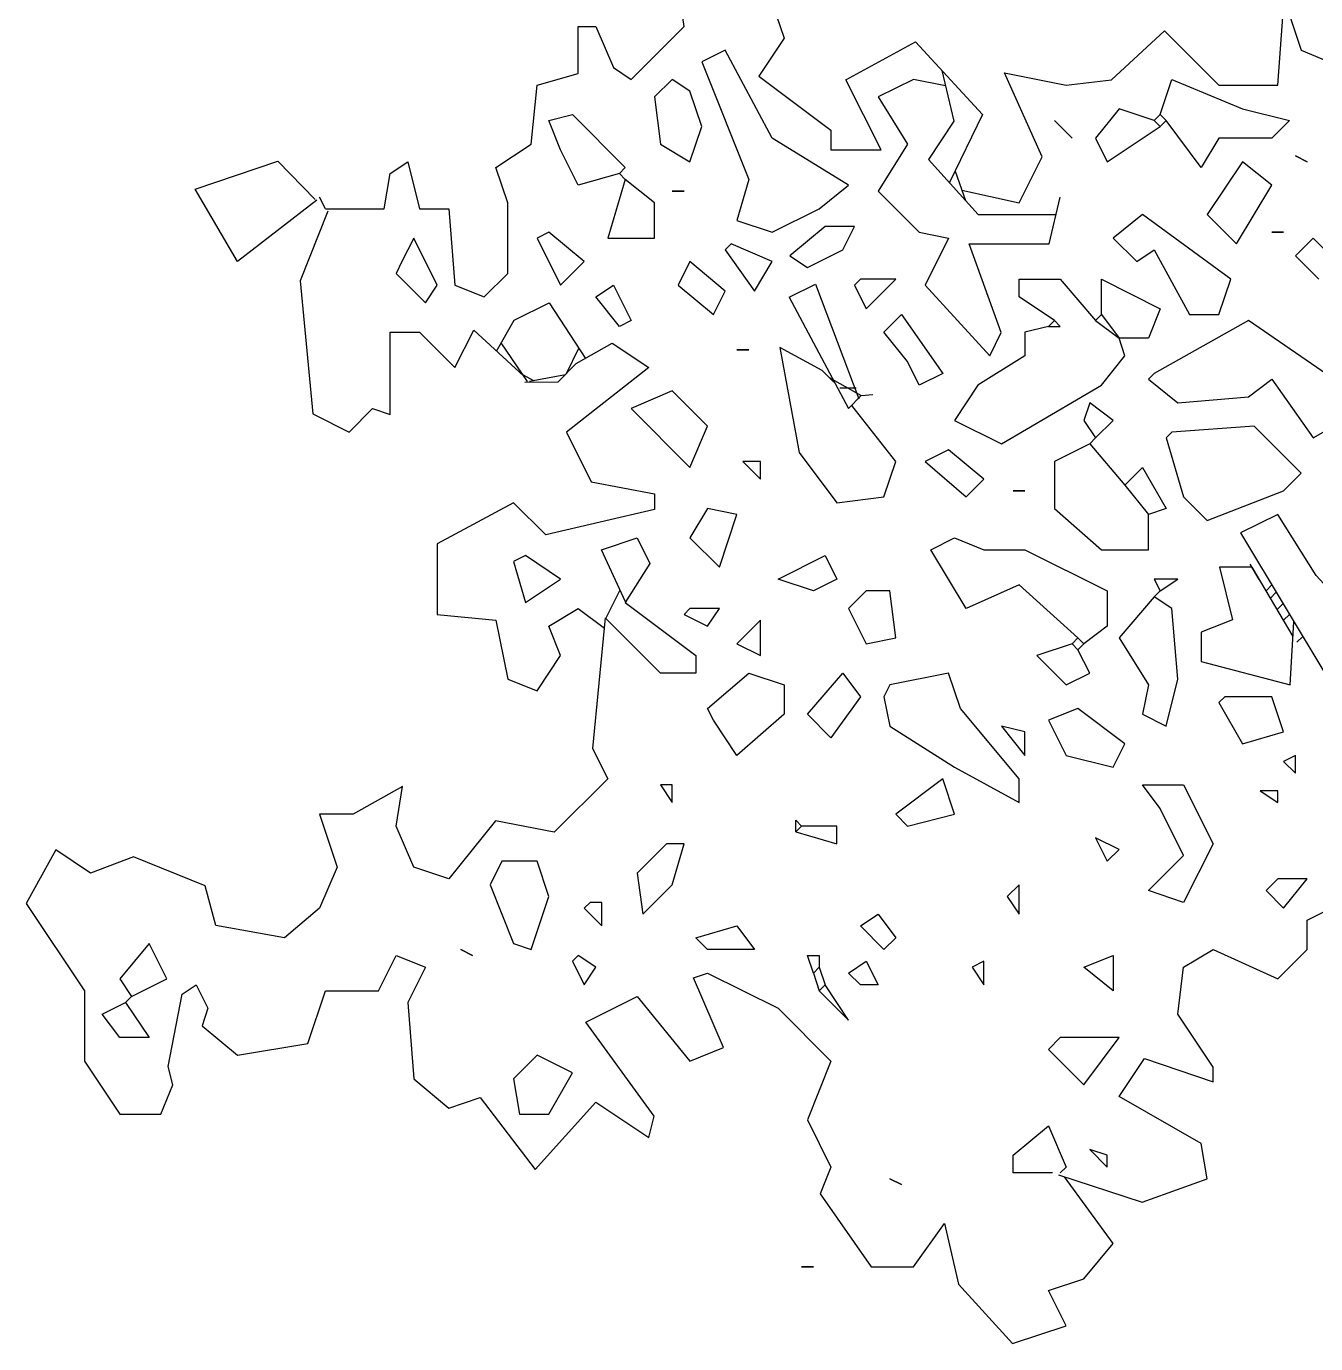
# Model space of a CAD drawing. Header units: metres. Extents: x -3.8 to 7.9, y -0.6 to 14.
# Drawn here: x -3.247 to -2.181, y 9.411 to 10.5 of the extents above; entities that cross this region are included whole.
import ezdxf

# ---------------------------------------------------------------- set-up
doc = ezdxf.new("R2010")
doc.units = ezdxf.units.M
doc.layers.add('ceco.net 88 green shadow', color=102, linetype='Continuous')
doc.layers.add('ceco.net 88 pair trees', color=7, linetype='Continuous')

msp = doc.modelspace()

# ---------------------------------------------------------------- linework, layer by layer
at = {"layer": 'ceco.net 88 green shadow', "linetype": 'Continuous'}
for p, q in [((-2.6688, 10.4802), (-2.6883, 10.4705)), ((-2.63, 10.4073), (-2.6688, 10.4802)), ((-2.6883, 10.4705), (-2.6494, 10.3733)), ((-2.7126, 10.4559), (-2.7272, 10.4414)), ((-2.698, 10.4462), (-2.7126, 10.4559)), ((-2.3092, 10.4268), (-2.2995, 10.4559)), ((-2.2995, 10.4559), (-2.2412, 10.4316)), ((-2.6883, 10.4171), (-2.698, 10.4462)), ((-2.7272, 10.4414), (-2.7223, 10.4025)), ((-2.8146, 10.4219), (-2.7952, 10.4268)), ((-2.8049, 10.3976), (-2.8146, 10.4219)), ((-2.7952, 10.4268), (-2.7515, 10.383)), ((-2.3967, 10.4219), (-2.3821, 10.4073)), ((-2.3821, 10.4073), (-2.3967, 10.4219)), ((-2.3432, 10.4316), (-2.3627, 10.4073)), ((-2.3141, 10.4219), (-2.3432, 10.4316)), ((-2.3141, 10.4219), (-2.3092, 10.4268)), ((-2.3141, 10.4219), (-2.3092, 10.4171)), ((-2.3092, 10.4268), (-2.3043, 10.4219)), ((-2.3092, 10.4171), (-2.3043, 10.4219)), ((-2.2752, 10.383), (-2.3043, 10.4219)), ((-2.2412, 10.4316), (-2.2023, 10.4219)), ((-2.2023, 10.4219), (-2.2169, 10.4073)), ((-2.698, 10.3879), (-2.6883, 10.4171)), ((-2.3529, 10.3879), (-2.3092, 10.4171)), ((-2.7223, 10.4025), (-2.698, 10.3879)), ((-2.5668, 10.3685), (-2.63, 10.4073)), ((-2.3627, 10.4073), (-2.3529, 10.3879)), ((-2.2606, 10.4073), (-2.2752, 10.383)), ((-2.2169, 10.4073), (-2.2606, 10.4073)), ((-2.7903, 10.3685), (-2.8049, 10.3976)), ((-2.1974, 10.3928), (-2.1877, 10.3879)), ((-2.1877, 10.3879), (-2.1974, 10.3928)), ((-2.7515, 10.383), (-2.7563, 10.3782)), ((-2.2412, 10.3879), (-2.2703, 10.3442)), ((-2.2169, 10.3685), (-2.2412, 10.3879)), ((-2.7563, 10.3782), (-2.7903, 10.3685)), ((-2.7515, 10.3733), (-2.766, 10.3247)), ((-2.7563, 10.3782), (-2.7515, 10.3733)), ((-2.7272, 10.3539), (-2.7515, 10.3733)), ((-2.6494, 10.3733), (-2.6591, 10.3393)), ((-2.5911, 10.349), (-2.5668, 10.3685)), ((-2.246, 10.3199), (-2.2169, 10.3685)), ((-2.7126, 10.3636), (-2.7029, 10.3636)), ((-2.7029, 10.3636), (-2.7126, 10.3636)), ((-2.7272, 10.3247), (-2.7272, 10.3539)), ((-2.63, 10.3296), (-2.5911, 10.349)), ((-2.6591, 10.3393), (-2.63, 10.3296)), ((-2.3238, 10.3442), (-2.3481, 10.3247)), ((-2.2509, 10.2907), (-2.3238, 10.3442)), ((-2.2703, 10.3442), (-2.246, 10.3199)), ((-2.9264, 10.3247), (-2.9361, 10.3053)), ((-2.907, 10.2858), (-2.9264, 10.3247)), ((-2.8146, 10.3296), (-2.8244, 10.3247)), ((-2.8244, 10.3247), (-2.8049, 10.2858)), ((-2.7855, 10.3053), (-2.8146, 10.3296)), ((-2.766, 10.3247), (-2.7272, 10.3247)), ((-2.5862, 10.3344), (-2.6154, 10.3101)), ((-2.5619, 10.3344), (-2.5862, 10.3344)), ((-2.5716, 10.315), (-2.5619, 10.3344)), ((-2.3481, 10.3247), (-2.3286, 10.3053)), ((-2.2169, 10.3296), (-2.2071, 10.3296)), ((-2.2071, 10.3296), (-2.2169, 10.3296)), ((-2.1828, 10.3247), (-2.1974, 10.3101)), ((-2.1634, 10.3053), (-2.1828, 10.3247)), ((-2.664, 10.3199), (-2.6688, 10.315)), ((-2.6688, 10.315), (-2.6445, 10.281)), ((-2.63, 10.3053), (-2.664, 10.3199)), ((-2.6008, 10.3004), (-2.5716, 10.315)), ((-2.3286, 10.3053), (-2.3141, 10.315)), ((-2.3141, 10.315), (-2.2849, 10.2615)), ((-2.9361, 10.3053), (-2.941, 10.2956)), ((-2.8049, 10.2858), (-2.7855, 10.3053)), ((-2.698, 10.3053), (-2.7077, 10.2858)), ((-2.6688, 10.281), (-2.698, 10.3053)), ((-2.6445, 10.281), (-2.63, 10.3053)), ((-2.6154, 10.3101), (-2.6008, 10.3004)), ((-2.1974, 10.3101), (-2.178, 10.2907)), ((-2.941, 10.2956), (-2.9167, 10.2713)), ((-2.9167, 10.2713), (-2.907, 10.2858)), ((-2.7758, 10.2761), (-2.7612, 10.2858)), ((-2.7612, 10.2858), (-2.7466, 10.2567)), ((-2.7077, 10.2858), (-2.6786, 10.2615)), ((-2.6786, 10.2615), (-2.6688, 10.281)), ((-2.5571, 10.2907), (-2.5619, 10.2858)), ((-2.5619, 10.2858), (-2.5522, 10.2664)), ((-2.5279, 10.2907), (-2.5571, 10.2907)), ((-2.5522, 10.2664), (-2.5279, 10.2907)), ((-2.4258, 10.2761), (-2.4258, 10.2907)), ((-2.4258, 10.2907), (-2.3918, 10.2907)), ((-2.3918, 10.2907), (-2.3627, 10.2567)), ((-2.3578, 10.2615), (-2.3578, 10.2907)), ((-2.3578, 10.2907), (-2.3092, 10.2664)), ((-2.2606, 10.2615), (-2.2509, 10.2907)), ((-2.7563, 10.2518), (-2.7758, 10.2761)), ((-2.3967, 10.2567), (-2.4258, 10.2761)), ((-2.5376, 10.247), (-2.523, 10.2615)), ((-2.523, 10.2615), (-2.489, 10.2129)), ((-2.3627, 10.2567), (-2.3578, 10.2615)), ((-2.3578, 10.2615), (-2.3432, 10.2421)), ((-2.3092, 10.2664), (-2.3189, 10.2421)), ((-2.2849, 10.2615), (-2.2606, 10.2615)), ((-2.7466, 10.2567), (-2.7563, 10.2518)), ((-2.4015, 10.2518), (-2.421, 10.247)), ((-2.4015, 10.2518), (-2.3967, 10.2567)), ((-2.4015, 10.2518), (-2.3918, 10.2518)), ((-2.3918, 10.2518), (-2.3967, 10.2567)), ((-2.3627, 10.2567), (-2.3432, 10.2421)), ((-2.2363, 10.2567), (-2.3141, 10.2129)), ((-2.1585, 10.2032), (-2.2363, 10.2567)), ((-2.5182, 10.2227), (-2.5376, 10.247)), ((-2.421, 10.247), (-2.421, 10.2275)), ((-2.3384, 10.2275), (-2.3432, 10.2421)), ((-2.3189, 10.2421), (-2.3432, 10.2421)), ((-2.6591, 10.2324), (-2.6494, 10.2324)), ((-2.6494, 10.2324), (-2.6591, 10.2324)), ((-2.421, 10.2275), (-2.4599, 10.2032)), ((-2.3578, 10.2032), (-2.3384, 10.2275)), ((-2.5085, 10.2032), (-2.5182, 10.2227)), ((-2.489, 10.2129), (-2.5085, 10.2032)), ((-2.3141, 10.2129), (-2.3189, 10.2081)), ((-2.3189, 10.2081), (-2.2946, 10.1886)), ((-2.2363, 10.1935), (-2.2169, 10.2081)), ((-2.2169, 10.2081), (-2.1828, 10.1595)), ((-2.7126, 10.1984), (-2.7466, 10.1838)), ((-2.6834, 10.1692), (-2.7126, 10.1984)), ((-2.4599, 10.2032), (-2.4793, 10.1741)), ((-2.4404, 10.1546), (-2.3578, 10.2032)), ((-2.2946, 10.1886), (-2.2363, 10.1935)), ((-2.7466, 10.1838), (-2.698, 10.1352)), ((-2.3675, 10.1886), (-2.3724, 10.1741)), ((-2.3481, 10.1741), (-2.3675, 10.1886)), ((-2.4793, 10.1741), (-2.4404, 10.1546)), ((-2.3724, 10.1741), (-2.3627, 10.1595)), ((-2.3627, 10.1595), (-2.3481, 10.1741)), ((-2.1828, 10.1595), (-2.1488, 10.1789)), ((-2.698, 10.1352), (-2.6834, 10.1692)), ((-2.2995, 10.1643), (-2.3043, 10.1595)), ((-2.2314, 10.1692), (-2.2995, 10.1643)), ((-2.1926, 10.1303), (-2.2314, 10.1692)), ((-2.4842, 10.1498), (-2.5036, 10.14)), ((-2.455, 10.1255), (-2.4842, 10.1498)), ((-2.3675, 10.1546), (-2.3967, 10.14)), ((-2.3675, 10.1546), (-2.3627, 10.1595)), ((-2.3675, 10.1546), (-2.3384, 10.1206)), ((-2.3043, 10.1595), (-2.2898, 10.1109)), ((-2.6543, 10.14), (-2.6397, 10.1255)), ((-2.6397, 10.14), (-2.6543, 10.14)), ((-2.6397, 10.1255), (-2.6397, 10.14)), ((-2.5036, 10.14), (-2.4696, 10.1109)), ((-2.3967, 10.14), (-2.3967, 10.1012)), ((-2.3384, 10.1206), (-2.3238, 10.1352)), ((-2.3238, 10.1352), (-2.3043, 10.1012)), ((-2.2071, 10.1157), (-2.1926, 10.1303)), ((-2.4696, 10.1109), (-2.455, 10.1255)), ((-2.3384, 10.1206), (-2.3189, 10.0963)), ((-2.4307, 10.1157), (-2.421, 10.1157)), ((-2.421, 10.1157), (-2.4307, 10.1157)), ((-2.2898, 10.1109), (-2.2703, 10.0914)), ((-2.2703, 10.0914), (-2.2071, 10.1157)), ((-2.6834, 10.1012), (-2.698, 10.0769)), ((-2.6591, 10.0963), (-2.6834, 10.1012)), ((-2.6737, 10.0526), (-2.6591, 10.0963)), ((-2.3967, 10.1012), (-2.3578, 10.0671)), ((-2.3043, 10.1012), (-2.3189, 10.0963)), ((-2.3189, 10.0671), (-2.3189, 10.0963)), ((-2.698, 10.0769), (-2.6737, 10.0526)), ((-2.4987, 10.0671), (-2.4793, 10.0769)), ((-2.4793, 10.0769), (-2.455, 10.0671)), ((-2.4696, 10.0185), (-2.4987, 10.0671)), ((-2.455, 10.0671), (-2.421, 10.0671)), ((-2.421, 10.0671), (-2.3529, 10.0331)), ((-2.3578, 10.0671), (-2.3189, 10.0671)), ((-2.8341, 10.0623), (-2.8438, 10.0574)), ((-2.8438, 10.0574), (-2.8341, 10.0234)), ((-2.8049, 10.0428), (-2.8341, 10.0623)), ((-2.6251, 10.0428), (-2.5862, 10.0623)), ((-2.5862, 10.0623), (-2.5765, 10.0428)), ((-2.8341, 10.0234), (-2.8049, 10.0428)), ((-2.5959, 10.0331), (-2.6251, 10.0428)), ((-2.5765, 10.0428), (-2.5959, 10.0331)), ((-2.2946, 10.0428), (-2.3141, 10.0428)), ((-2.3141, 10.0428), (-2.3092, 10.0331)), ((-2.3092, 10.0331), (-2.2946, 10.0428)), ((-2.5522, 10.0331), (-2.5668, 10.0185)), ((-2.5328, 10.0331), (-2.5522, 10.0331)), ((-2.5279, 9.9942), (-2.5328, 10.0331)), ((-2.4258, 10.038), (-2.4696, 10.0185)), ((-2.3772, 9.9942), (-2.4258, 10.038)), ((-2.3529, 10.0331), (-2.3529, 10.004)), ((-2.3141, 10.0283), (-2.3092, 10.0331)), ((-2.3141, 10.0283), (-2.3432, 9.9942)), ((-2.2995, 10.0185), (-2.3141, 10.0283)), ((-2.698, 10.0185), (-2.7029, 10.0137)), ((-2.7029, 10.0137), (-2.6834, 10.004)), ((-2.6737, 10.0185), (-2.698, 10.0185)), ((-2.6834, 10.004), (-2.6737, 10.0185)), ((-2.6397, 10.0088), (-2.6591, 9.9894)), ((-2.6397, 9.9797), (-2.6397, 10.0088)), ((-2.5668, 10.0185), (-2.5522, 9.9894)), ((-2.2946, 9.9602), (-2.2995, 10.0185)), ((-2.3529, 10.004), (-2.3724, 9.9894)), ((-2.6591, 9.9894), (-2.6397, 9.9797)), ((-2.5522, 9.9894), (-2.5279, 9.9942)), ((-2.3821, 9.9894), (-2.4113, 9.9797)), ((-2.3821, 9.9894), (-2.3772, 9.9942)), ((-2.3821, 9.9894), (-2.3772, 9.9845)), ((-2.3772, 9.9942), (-2.3724, 9.9894)), ((-2.3772, 9.9845), (-2.3724, 9.9894)), ((-2.3432, 9.9942), (-2.3189, 9.9554)), ((-2.4113, 9.9797), (-2.387, 9.9554)), ((-2.3675, 9.9651), (-2.3772, 9.9845)), ((-2.6834, 9.9359), (-2.6494, 9.9651)), ((-2.6494, 9.9651), (-2.6202, 9.9554)), ((-2.6008, 9.9311), (-2.5716, 9.9651)), ((-2.5716, 9.9651), (-2.5571, 9.9456)), ((-2.4842, 9.9651), (-2.5328, 9.9554)), ((-2.4744, 9.9359), (-2.4842, 9.9651)), ((-2.387, 9.9554), (-2.3675, 9.9651)), ((-2.6202, 9.9554), (-2.6202, 9.9311)), ((-2.5328, 9.9554), (-2.5376, 9.9456)), ((-2.3189, 9.9554), (-2.3238, 9.9311)), ((-2.3043, 9.9213), (-2.2946, 9.9602)), ((-2.5571, 9.9456), (-2.5814, 9.9116)), ((-2.5376, 9.9456), (-2.5328, 9.9213)), ((-2.2557, 9.9456), (-2.2606, 9.9408)), ((-2.2169, 9.9456), (-2.2557, 9.9456)), ((-2.2071, 9.9165), (-2.2169, 9.9456)), ((-2.6786, 9.9262), (-2.6834, 9.9359)), ((-2.4258, 9.8776), (-2.4744, 9.9359)), ((-2.3772, 9.9359), (-2.4015, 9.9262)), ((-2.3384, 9.9068), (-2.3772, 9.9359)), ((-2.2606, 9.9408), (-2.2412, 9.9068)), ((-2.6591, 9.897), (-2.6786, 9.9262)), ((-2.6202, 9.9311), (-2.6591, 9.897)), ((-2.5814, 9.9116), (-2.6008, 9.9311)), ((-2.5328, 9.9213), (-2.4793, 9.8873)), ((-2.4404, 9.9213), (-2.421, 9.897)), ((-2.421, 9.9165), (-2.4404, 9.9213)), ((-2.4015, 9.9262), (-2.387, 9.897)), ((-2.3238, 9.9311), (-2.3043, 9.9213)), ((-2.421, 9.897), (-2.421, 9.9165)), ((-2.2412, 9.9068), (-2.2071, 9.9165)), ((-2.3481, 9.8873), (-2.3384, 9.9068)), ((-2.387, 9.897), (-2.3481, 9.8873)), ((-2.1974, 9.897), (-2.2071, 9.8922)), ((-2.2071, 9.8922), (-2.1974, 9.8825)), ((-2.1974, 9.8825), (-2.1974, 9.897)), ((-2.489, 9.8776), (-2.5279, 9.8484)), ((-2.4793, 9.8484), (-2.489, 9.8776)), ((-2.4793, 9.8873), (-2.4258, 9.8582)), ((-2.4258, 9.8582), (-2.4258, 9.8776)), ((-2.7223, 9.8727), (-2.7126, 9.8582)), ((-2.7126, 9.8727), (-2.7223, 9.8727)), ((-2.7126, 9.8582), (-2.7126, 9.8727)), ((-2.3238, 9.8727), (-2.2898, 9.8727)), ((-2.3092, 9.8533), (-2.3238, 9.8727)), ((-2.2898, 9.8727), (-2.2655, 9.8241)), ((-2.2266, 9.8679), (-2.212, 9.8582)), ((-2.212, 9.8679), (-2.2266, 9.8679)), ((-2.212, 9.8582), (-2.212, 9.8679)), ((-2.5279, 9.8484), (-2.5182, 9.8387)), ((-2.5182, 9.8387), (-2.4793, 9.8484)), ((-2.2898, 9.8144), (-2.3092, 9.8533)), ((-2.6105, 9.8339), (-2.6105, 9.8436)), ((-2.6105, 9.8436), (-2.6057, 9.8387)), ((-2.6105, 9.8339), (-2.6057, 9.8387)), ((-2.6105, 9.8339), (-2.5765, 9.8241)), ((-2.5765, 9.8387), (-2.6057, 9.8387)), ((-2.5765, 9.8241), (-2.5765, 9.8387)), ((-2.7174, 9.8241), (-2.7417, 9.7998)), ((-2.7029, 9.8241), (-2.7174, 9.8241)), ((-2.7126, 9.7901), (-2.7029, 9.8241)), ((-2.3627, 9.829), (-2.3529, 9.8096)), ((-2.3432, 9.8193), (-2.3627, 9.829)), ((-2.2655, 9.8241), (-2.2898, 9.7755)), ((-2.3529, 9.8096), (-2.3432, 9.8193)), ((-2.3189, 9.7853), (-2.2898, 9.8144)), ((-2.8535, 9.8096), (-2.8632, 9.7901)), ((-2.8244, 9.8096), (-2.8535, 9.8096)), ((-2.8146, 9.7804), (-2.8244, 9.8096)), ((-2.7417, 9.7998), (-2.7369, 9.7658)), ((-2.212, 9.795), (-2.2217, 9.7853)), ((-2.1877, 9.795), (-2.212, 9.795)), ((-2.2071, 9.7707), (-2.1877, 9.795)), ((-2.8632, 9.7901), (-2.8438, 9.7415)), ((-2.8292, 9.7367), (-2.8146, 9.7804)), ((-2.7369, 9.7658), (-2.7126, 9.7901)), ((-2.4258, 9.7901), (-2.4356, 9.7804)), ((-2.4356, 9.7804), (-2.4258, 9.7658)), ((-2.4258, 9.7658), (-2.4258, 9.7901)), ((-2.2898, 9.7755), (-2.3189, 9.7853)), ((-2.2217, 9.7853), (-2.2071, 9.7707)), ((-2.7806, 9.7755), (-2.7855, 9.7707)), ((-2.7855, 9.7707), (-2.7709, 9.7561)), ((-2.7709, 9.7755), (-2.7806, 9.7755)), ((-2.7709, 9.7561), (-2.7709, 9.7755)), ((-2.5571, 9.7561), (-2.5425, 9.7658)), ((-2.5425, 9.7658), (-2.5279, 9.7464)), ((-2.6931, 9.7464), (-2.6591, 9.7561)), ((-2.6591, 9.7561), (-2.6445, 9.7367)), ((-2.5376, 9.7367), (-2.5571, 9.7561)), ((-3.1451, 9.7415), (-3.1694, 9.7124)), ((-3.1305, 9.7124), (-3.1451, 9.7415)), ((-2.8875, 9.7367), (-2.8778, 9.7318)), ((-2.8778, 9.7318), (-2.8875, 9.7367)), ((-2.8438, 9.7415), (-2.8292, 9.7367)), ((-2.6834, 9.7367), (-2.6931, 9.7464)), ((-2.6445, 9.7367), (-2.6834, 9.7367)), ((-2.5279, 9.7464), (-2.5376, 9.7367)), ((-2.7903, 9.7318), (-2.7952, 9.7269)), ((-2.7952, 9.7269), (-2.7855, 9.7075)), ((-2.7758, 9.7221), (-2.7903, 9.7318)), ((-2.5959, 9.7172), (-2.6008, 9.7318)), ((-2.6008, 9.7318), (-2.5911, 9.7318)), ((-2.5911, 9.7318), (-2.5911, 9.7221)), ((-2.5668, 9.7172), (-2.5522, 9.7269)), ((-2.5522, 9.7269), (-2.5425, 9.7075)), ((-2.455, 9.7269), (-2.4647, 9.7221)), ((-2.455, 9.7075), (-2.455, 9.7269)), ((-2.3724, 9.7221), (-2.3481, 9.7318)), ((-2.3481, 9.7318), (-2.3481, 9.7026)), ((-2.7855, 9.7075), (-2.7758, 9.7221)), ((-2.5959, 9.7172), (-2.5911, 9.7221)), ((-2.5959, 9.7172), (-2.5911, 9.7026)), ((-2.5911, 9.7221), (-2.5862, 9.7075)), ((-2.5571, 9.7075), (-2.5668, 9.7172)), ((-2.4647, 9.7221), (-2.455, 9.7075)), ((-2.3481, 9.7026), (-2.3724, 9.7221)), ((-3.1694, 9.7124), (-3.1597, 9.6978)), ((-3.1597, 9.6978), (-3.1305, 9.7124)), ((-2.5911, 9.7026), (-2.5862, 9.7075)), ((-2.5668, 9.6783), (-2.5862, 9.7075)), ((-2.5425, 9.7075), (-2.5571, 9.7075)), ((-3.184, 9.6832), (-3.1646, 9.6929)), ((-3.1646, 9.6929), (-3.1597, 9.6978)), ((-3.1646, 9.6929), (-3.1451, 9.6638)), ((-2.5911, 9.7026), (-2.5668, 9.6783)), ((-3.1694, 9.6638), (-3.184, 9.6832)), ((-3.1451, 9.6638), (-3.1694, 9.6638)), ((-2.3918, 9.6638), (-2.4015, 9.654)), ((-2.3432, 9.6638), (-2.3918, 9.6638)), ((-2.3724, 9.6249), (-2.3432, 9.6638)), ((-2.8244, 9.6492), (-2.8438, 9.6297)), ((-2.7952, 9.6346), (-2.8244, 9.6492)), ((-2.4015, 9.654), (-2.3724, 9.6249)), ((-2.8438, 9.6297), (-2.8389, 9.6006)), ((-2.8146, 9.6006), (-2.7952, 9.6346)), ((-2.8389, 9.6006), (-2.8146, 9.6006)), ((-2.3675, 9.5714), (-2.3529, 9.5568)), ((-2.3529, 9.5666), (-2.3675, 9.5714)), ((-2.3529, 9.5568), (-2.3529, 9.5666)), ((-2.5328, 9.5471), (-2.523, 9.5423)), ((-2.523, 9.5423), (-2.5328, 9.5471)), ((-2.6057, 9.4742), (-2.5959, 9.4742)), ((-2.5959, 9.4742), (-2.6057, 9.4742))]:
    msp.add_line(p, q, dxfattribs=at)
at = {"layer": 'ceco.net 88 pair trees', "linetype": 'Continuous'}
for p, q in [((-2.4788, 10.3801), (-2.4701, 10.3558)), ((-2.9993, 10.349), (-3.0042, 10.3587)), ((-2.6159, 10.2759), (-2.5668, 10.1838)), ((-2.8324, 10.2061), (-2.854, 10.2382)), ((-2.8001, 10.2129), (-2.7898, 10.2338)), ((-2.8071, 10.2059), (-2.792, 10.221)), ((-2.5789, 10.2057), (-2.5886, 10.2154)), ((-2.836, 10.2117), (-2.8273, 10.2071)), ((-2.8346, 10.2057), (-2.8071, 10.2059)), ((-2.8307, 10.2064), (-2.801, 10.212)), ((-2.5605, 10.2008), (-2.5741, 10.2008)), ((-2.5563, 10.1945), (-2.5668, 10.1838)), ((-2.2273, 10.0424), (-2.2348, 10.0552)), ((-2.2334, 10.0526), (-2.1994, 9.9955)), ((-2.768, 10.0091), (-2.7558, 10.0341)), ((-2.2217, 10.0331), (-2.2169, 10.038)), ((-2.2181, 10.0271), (-2.2135, 10.0319)), ((-2.2125, 10.0178), (-2.2076, 10.0227)), ((-2.2071, 10.0088), (-2.2023, 10.0137)), ((-2.1962, 9.9906), (-2.1913, 9.9955))]:
    msp.add_line(p, q, dxfattribs=at)
for points in [[(-2.9993, 10.349), (-2.9507, 10.349), (-2.9459, 10.3782), (-2.9313, 10.3879), (-2.9216, 10.349), (-2.8973, 10.349), (-2.8924, 10.2858), (-2.8681, 10.2761), (-2.8487, 10.2956), (-2.8487, 10.3539), (-2.8584, 10.383), (-2.8292, 10.4025), (-2.8244, 10.4511), (-2.7903, 10.4608), (-2.7903, 10.4997), (-2.7758, 10.4997), (-2.7612, 10.4657), (-2.7466, 10.4559), (-2.7029, 10.4997), (-2.7077, 10.5337)], [(-2.63, 10.5191), (-2.6202, 10.49), (-2.6411, 10.4586), (-2.5814, 10.4141), (-2.5814, 10.3976), (-2.54, 10.3976), (-2.5692, 10.4557), (-2.5116, 10.487), (-2.456, 10.4268), (-2.4834, 10.3707)], [(-2.4732, 10.3643), (-2.4258, 10.3539), (-2.4069, 10.3918), (-2.438, 10.4613), (-2.387, 10.4511), (-2.3495, 10.4557), (-2.3056, 10.496), (-2.2606, 10.4511), (-2.212, 10.4511), (-2.2074, 10.5113)], [(-2.203, 10.5116), (-2.1926, 10.4802), (-2.1585, 10.4657), (-2.1585, 10.5045), (-2.169, 10.5152)], [(-2.4866, 10.4506), (-2.5133, 10.4559), (-2.5425, 10.4414), (-2.5182, 10.4025), (-2.5425, 10.3636), (-2.5085, 10.3296), (-2.4842, 10.3247), (-2.5036, 10.2858), (-2.4501, 10.2275), (-2.4407, 10.2467), (-2.4671, 10.3199), (-2.401, 10.3199), (-2.3918, 10.3587)], [(-2.4897, 10.4632), (-2.4798, 10.4214), (-2.5007, 10.3898), (-2.4596, 10.3442), (-2.3952, 10.3442)], [(-3.0064, 10.3561), (-3.0722, 10.3053), (-3.1072, 10.3651), (-3.0387, 10.3884), (-3.0078, 10.3568)], [(-2.9974, 10.3471), (-3.0202, 10.2895), (-3.0098, 10.1794), (-2.9799, 10.1643), (-2.9604, 10.1838), (-2.9459, 10.1789), (-2.9459, 10.247), (-2.9216, 10.247), (-2.8924, 10.2178), (-2.8768, 10.2487), (-2.8355, 10.2108)], [(-2.6159, 10.2759), (-2.5942, 10.2868), (-2.5585, 10.192)], [(-2.8579, 10.2312), (-2.8433, 10.2569), (-2.8144, 10.2713), (-2.7843, 10.2253)], [(-2.792, 10.221), (-2.7624, 10.238), (-2.732, 10.2178), (-2.8001, 10.1643), (-2.7796, 10.1233), (-2.7272, 10.1133), (-2.7272, 10.1004), (-2.8171, 10.0795), (-2.8438, 10.106), (-2.907, 10.072), (-2.907, 10.0137), (-2.8584, 10.0088), (-2.8487, 9.9602), (-2.8244, 9.9505), (-2.8049, 9.9797), (-2.8146, 10.004), (-2.7903, 10.0185), (-2.7687, 10.0023)], [(-2.5886, 10.2154), (-2.6236, 10.2343), (-2.6076, 10.1476), (-2.5765, 10.106), (-2.5376, 10.1109), (-2.5279, 10.14), (-2.5641, 10.1865)], [(-2.5828, 10.2095), (-2.5563, 10.1945), (-2.5468, 10.1954)], [(-2.2429, 10.081), (-2.1697, 9.9597), (-2.1342, 9.9699), (-2.1342, 9.9957), (-2.1802, 10.0458), (-2.212, 10.0963), (-2.2429, 10.081)], [(-2.7512, 10.0241), (-2.7711, 10.0671), (-2.7417, 10.0769), (-2.7313, 10.0557), (-2.7517, 10.0234), (-2.6931, 9.9797), (-2.6931, 9.9651), (-2.7223, 9.9651), (-2.7675, 10.0103)], [(-2.2334, 10.0526), (-2.2601, 10.0526), (-2.2494, 10.0093), (-2.2752, 9.9991), (-2.2752, 9.9748), (-2.2018, 9.9554), (-2.1986, 10.0074)], [(-2.768, 10.0108), (-2.7787, 9.9029), (-2.766, 9.8776), (-2.8103, 9.8336), (-2.8589, 9.8431), (-2.8973, 9.795), (-2.9264, 9.8047), (-2.941, 9.8387), (-2.9356, 9.8715), (-2.9765, 9.8484), (-3.0042, 9.8484), (-2.9896, 9.8047), (-3.0042, 9.7707), (-3.0333, 9.7464), (-3.09, 9.7566), (-3.0989, 9.7892), (-3.158, 9.8132), (-3.1937, 9.7998), (-3.2224, 9.819), (-3.2467, 9.7748), (-3.1986, 9.7026), (-3.1986, 9.6443), (-3.1694, 9.6006), (-3.1354, 9.6006), (-3.1257, 9.6249), (-3.1293, 9.64), (-3.1179, 9.6997), (-3.1062, 9.7075), (-3.0965, 9.6881), (-3.1014, 9.6735), (-3.0722, 9.6492), (-3.0139, 9.6589), (-2.9993, 9.7026), (-2.9556, 9.7026), (-2.941, 9.7318), (-2.9167, 9.7221), (-2.9313, 9.6929), (-2.9264, 9.6297), (-2.8973, 9.6054), (-2.8715, 9.6142), (-2.8261, 9.5549), (-2.7758, 9.6103), (-2.732, 9.5811), (-2.7276, 9.5989), (-2.784, 9.6766), (-2.7417, 9.6978), (-2.698, 9.6443), (-2.6703, 9.6555), (-2.6951, 9.7133), (-2.6834, 9.7172), (-2.6251, 9.6881), (-2.5814, 9.6443), (-2.6008, 9.5957), (-2.5814, 9.5568), (-2.5903, 9.5347), (-2.5481, 9.4742), (-2.5133, 9.4742), (-2.4876, 9.5102), (-2.4759, 9.4601), (-2.4312, 9.4108), (-2.387, 9.4256), (-2.4015, 9.4548), (-2.3724, 9.4645), (-2.3481, 9.4937), (-2.3882, 9.5486)], [(-2.3933, 9.5503), (-2.324, 9.5277), (-2.2703, 9.5471), (-2.2752, 9.5763), (-2.3432, 9.6152), (-2.3223, 9.6465), (-2.2655, 9.6273), (-2.2655, 9.6395), (-2.2946, 9.6832), (-2.2898, 9.7221), (-2.2655, 9.7367), (-2.212, 9.7124), (-2.1877, 9.7367), (-2.1877, 9.761), (-2.1454, 9.7821)], [(-2.3981, 9.552), (-2.4307, 9.552), (-2.4307, 9.5666), (-2.4015, 9.5909), (-2.387, 9.5568), (-2.3918, 9.552)]]:
    msp.add_lwpolyline(points, dxfattribs=at)

doc.saveas('drawing.dxf')
